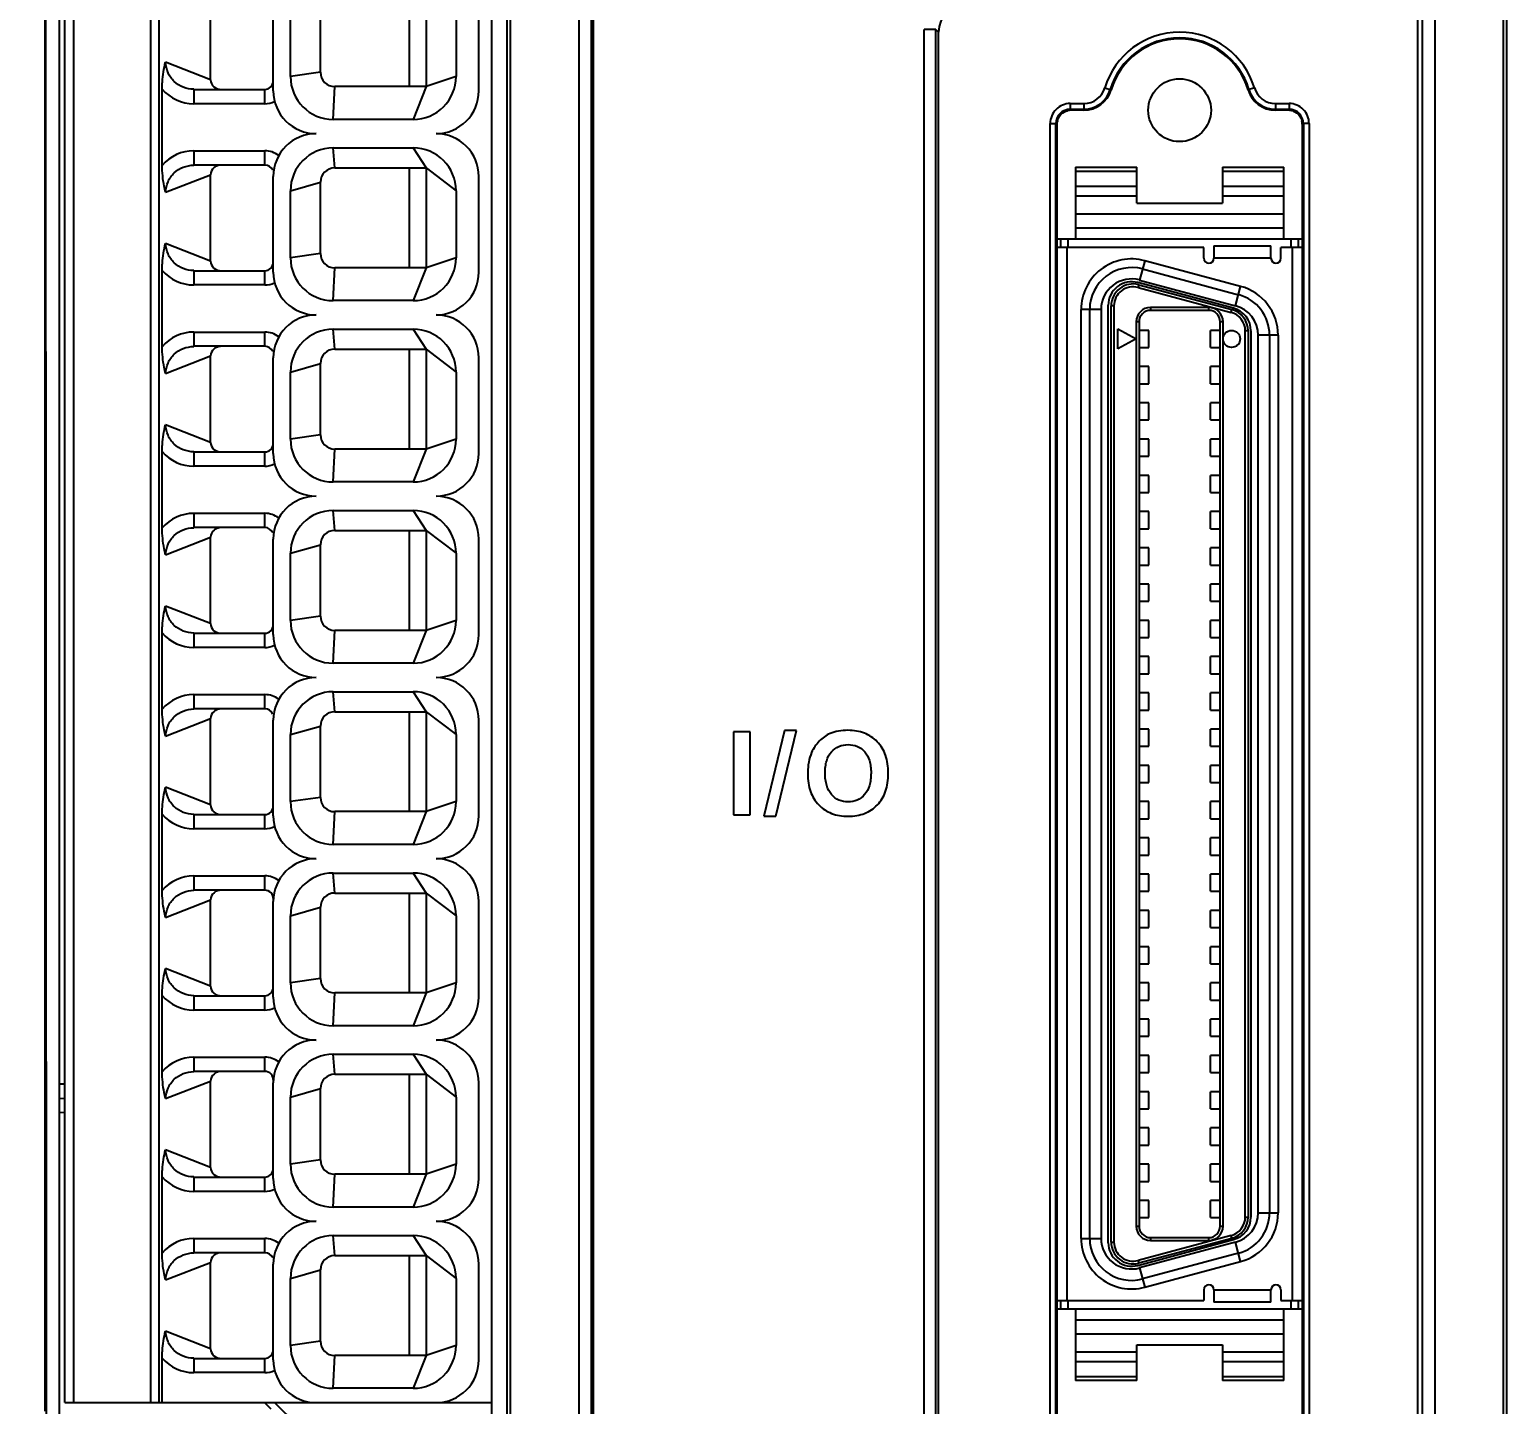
# Model space of a CAD drawing. Header units: millimetres. Extents: x 285 to 860, y 229 to 920.
# Drawn here: x 375.4 to 427.2, y 448.2 to 496.3 of the extents above; entities that cross this region are included whole.
import ezdxf

# ---------------------------------------------------------------- set-up
doc = ezdxf.new("R2010")
doc.units = ezdxf.units.MM
doc.header["$LTSCALE"] = 6
doc.layers.get('0').update_dxf_attribs({"linetype": 'CONTINUOUS'})
doc.layers.get('DEFPOINTS').update_dxf_attribs({"linetype": 'CONTINUOUS'})
doc.styles.add('Arial', font='arial.ttf')
doc.dimstyles.get("Standard").update_dxf_attribs({"dimtxt": 5, "dimasz": 5, "dimexe": 1.5, "dimexo": 1, "dimgap": 0.35, "dimtad": 1, "dimdec": 1, "dimzin": 1, "dimdsep": 46, "dimtxsty": 'Arial', "dimcen": 0, "dimclrd": 2, "dimclre": 2, "dimclrt": 2, "dimadec": 0, "dimazin": 0, "dimtp": 0.1, "dimtm": 0.1, "dimtfac": 0.71, "dimtdec": 1, "dimtmove": 0, "dimatfit": 3, "dimfxl": 1, "dimlwd": -1, "dimlwe": -1, "dimarcsym": 0})

# ---------------------------------------------------------------- blocks, each defined once
blk = doc.blocks.new('*D5')
at = {"color": 2}
for p, q in [((332.682, 583.634), (306.64, 583.634)), ((308.14, 576.634), (308.14, 410.585)), ((386.379, 403.585), (306.64, 403.585))]:
    blk.add_line(p, q, dxfattribs=at)
for points in [[(309.306, 576.634), (306.973, 576.634), (308.14, 583.634)], [(306.973, 410.585), (309.306, 410.585), (308.14, 403.585)]]:
    blk.add_solid(points, dxfattribs=at)
at = {"layer": 'DEFPOINTS', "color": 0}
for p in [(333.682, 583.634), (308.14, 403.585), (387.379, 403.585)]:
    blk.add_point(p, dxfattribs=at)
at = {"color": 2, "insert": (296.951, 501.787), "char_height": 9, "attachment_point": 2, "rotation": 90, "style": 'Arial'}
blk.add_mtext('180.0', dxfattribs=at)

msp = doc.modelspace()

# ---------------------------------------------------------------- linework, layer by layer
for p, q in [((392.176, 425.134), (392.176, 582.134)), ((392.286, 425.134), (392.286, 582.12)), ((427.072, 582.122), (427.072, 425.134)), ((427.182, 582.134), (427.182, 425.134)), ((394.696, 423.834), (394.696, 581.688)), ((395.13, 423.834), (395.13, 581.687)), ((424.235, 581.687), (424.235, 423.834)), ((424.669, 581.689), (424.669, 423.834)), ((395.182, 549.618), (395.182, 423.834)), ((376.482, 539.734), (376.482, 447.434)), ((391.637, 447.434), (391.637, 539.734)), ((375.982, 539.234), (375.982, 447.934)), ((376.682, 448.234), (376.682, 538.934)), ((376.982, 538.934), (376.982, 448.234)), ((379.695, 448.234), (379.695, 538.934)), ((379.976, 538.934), (379.976, 448.234)), ((375.982, 527.079), (376.019, 447.746)), ((388.742, 497.834), (388.742, 494.334)), ((389.332, 497.834), (389.332, 494.334)), ((381.781, 494.571), (381.781, 497.597)), ((383.982, 494.184), (383.982, 497.534)), ((385.632, 494.834), (385.632, 497.334)), ((391.182, 494.184), (391.182, 497.534)), ((424.067, 497.234), (424.067, 428.119)), ((384.582, 494.684), (384.582, 497.034)), ((390.382, 497.034), (390.382, 494.684)), ((407.187, 496.331), (406.787, 496.331)), ((406.787, 442.443), (406.787, 496.331)), ((407.187, 442.443), (407.187, 496.331)), ((407.187, 496.331), (407.282, 496.235)), ((407.282, 443.434), (407.282, 496.235)), ((381.781, 494.571), (380.206, 495.187)), ((385.632, 494.834), (384.582, 494.684)), ((390.382, 494.684), (389.332, 494.334)), ((380.087, 491.573), (380.087, 494.245)), ((381.197, 494.234), (383.682, 494.234)), ((381.197, 494.234), (381.197, 493.734)), ((383.682, 493.734), (383.682, 494.234)), ((386.082, 493.184), (386.132, 494.334)), ((389.332, 494.334), (386.132, 494.334)), ((389.332, 494.334), (388.882, 493.184)), ((413.112, 494.285), (413.336, 494.218)), ((418.353, 494.285), (418.128, 494.218)), ((383.682, 493.734), (381.197, 493.734)), ((411.897, 493.738), (412.378, 493.738)), ((411.897, 493.738), (411.897, 493.538)), ((412.378, 493.738), (412.378, 493.504)), ((419.086, 493.738), (419.568, 493.738)), ((419.086, 493.738), (419.086, 493.504)), ((419.568, 493.738), (419.568, 493.538)), ((388.882, 493.184), (386.082, 493.184)), ((411.897, 493.538), (412.378, 493.538)), ((411.932, 493.504), (411.897, 493.538)), ((412.378, 493.504), (411.932, 493.504)), ((419.086, 493.538), (419.568, 493.538)), ((419.533, 493.504), (419.086, 493.504)), ((419.533, 493.504), (419.568, 493.538)), ((411.198, 493.039), (411.398, 493.039)), ((411.198, 447.469), (411.198, 493.039)), ((411.432, 493.005), (411.398, 493.039)), ((411.398, 447.469), (411.398, 493.039)), ((411.432, 493.005), (411.432, 447.503)), ((420.032, 493.005), (420.067, 493.039)), ((420.032, 447.503), (420.032, 493.005)), ((420.267, 493.039), (420.067, 493.039)), ((420.067, 493.039), (420.067, 447.469)), ((420.267, 493.039), (420.267, 447.469)), ((381.197, 492.084), (383.685, 492.084)), ((381.197, 492.084), (381.197, 491.584)), ((383.685, 491.584), (383.685, 492.084)), ((386.082, 492.184), (388.882, 492.184)), ((386.132, 491.484), (386.082, 492.184)), ((388.882, 492.184), (389.332, 491.484)), ((383.685, 491.584), (381.197, 491.584)), ((380.206, 490.631), (381.781, 491.247)), ((381.781, 488.221), (381.781, 491.247)), ((383.982, 487.834), (383.982, 491.184)), ((386.132, 491.484), (389.332, 491.484)), ((388.742, 491.484), (388.742, 487.984)), ((389.332, 491.484), (390.382, 490.684)), ((389.332, 491.484), (389.332, 487.984)), ((391.182, 487.834), (391.182, 491.184)), ((412.082, 491.504), (414.232, 491.504)), ((412.082, 491.504), (412.082, 488.994)), ((414.232, 491.357), (412.082, 491.357)), ((414.232, 490.254), (414.232, 491.504)), ((417.232, 491.504), (419.382, 491.504)), ((417.232, 491.504), (417.232, 490.254)), ((419.382, 491.357), (417.232, 491.357)), ((419.382, 488.994), (419.382, 491.504)), ((384.582, 490.684), (385.632, 490.984)), ((384.582, 488.334), (384.582, 490.684)), ((385.632, 488.484), (385.632, 490.984)), ((390.382, 490.684), (390.382, 488.334)), ((412.082, 490.85), (414.232, 490.85)), ((417.232, 490.85), (419.382, 490.85)), ((414.232, 490.497), (412.082, 490.497)), ((414.232, 490.254), (417.232, 490.254)), ((419.382, 490.497), (417.232, 490.497)), ((412.082, 489.872), (419.382, 489.872)), ((411.432, 488.994), (420.032, 488.994)), ((411.572, 488.704), (411.572, 488.994)), ((411.822, 488.704), (411.822, 488.994)), ((419.382, 489.374), (412.082, 489.374)), ((419.642, 488.694), (419.642, 488.994)), ((419.892, 488.694), (419.892, 488.994)), ((381.781, 488.221), (380.206, 488.837)), ((385.632, 488.484), (384.582, 488.334)), ((411.432, 488.704), (411.822, 488.704)), ((416.582, 488.694), (411.432, 488.694)), ((411.782, 488.694), (411.782, 451.814)), ((416.582, 488.319), (416.582, 488.694)), ((416.932, 488.752), (418.932, 488.752)), ((416.932, 488.752), (416.932, 488.319)), ((418.932, 488.319), (418.932, 488.752)), ((420.032, 488.694), (419.282, 488.694)), ((419.282, 488.319), (419.282, 488.694)), ((419.682, 451.814), (419.682, 488.694)), ((386.082, 486.834), (386.132, 487.984)), ((389.332, 487.984), (386.132, 487.984)), ((389.332, 487.984), (388.882, 486.834)), ((390.382, 488.334), (389.332, 487.984)), ((414.51, 488.234), (414.329, 487.557)), ((414.433, 487.944), (417.793, 487.043)), ((417.87, 487.333), (414.51, 488.234)), ((418.932, 488.319), (416.932, 488.319)), ((380.087, 485.223), (380.087, 487.895)), ((381.197, 487.884), (383.682, 487.884)), ((381.197, 487.884), (381.197, 487.384)), ((383.682, 487.384), (383.682, 487.884)), ((417.624, 486.566), (414.264, 487.466)), ((414.329, 487.557), (417.689, 486.657)), ((383.682, 487.384), (381.197, 487.384)), ((414.302, 487.393), (414.276, 487.296)), ((414.276, 487.296), (417.536, 486.423)), ((414.302, 487.393), (417.561, 486.519)), ((417.689, 486.657), (417.87, 487.333)), ((388.882, 486.834), (386.082, 486.834)), ((412.982, 486.524), (412.282, 486.524)), ((412.282, 453.984), (412.282, 486.524)), ((412.582, 453.984), (412.582, 486.524)), ((412.982, 486.524), (412.982, 453.984)), ((413.232, 453.834), (413.232, 486.674)), ((413.432, 486.649), (413.332, 486.649)), ((413.332, 453.859), (413.332, 486.649)), ((413.432, 486.649), (413.432, 453.859)), ((416.752, 486.594), (414.712, 486.594)), ((414.712, 486.594), (414.712, 486.494)), ((416.752, 486.494), (414.712, 486.494)), ((416.752, 486.494), (416.752, 486.594)), ((417.536, 486.423), (417.562, 486.519)), ((414.312, 486.094), (414.212, 486.094)), ((414.212, 486.094), (414.212, 454.414)), ((414.312, 486.094), (414.312, 454.414)), ((417.252, 486.094), (417.152, 486.094)), ((417.152, 454.414), (417.152, 486.094)), ((417.252, 454.414), (417.252, 486.094)), ((381.197, 485.734), (383.685, 485.734)), ((381.197, 485.734), (381.197, 485.234)), ((383.685, 485.234), (383.685, 485.734)), ((386.082, 485.834), (388.882, 485.834)), ((386.132, 485.134), (386.082, 485.834)), ((388.882, 485.834), (389.332, 485.134)), ((413.562, 485.844), (414.212, 485.494)), ((413.562, 485.144), (413.562, 485.844)), ((414.212, 485.494), (413.562, 485.144)), ((414.652, 485.794), (414.312, 485.794)), ((414.652, 485.194), (414.652, 485.794)), ((417.152, 485.794), (416.812, 485.794)), ((416.812, 485.194), (416.812, 485.794)), ((418.132, 485.776), (418.032, 485.776)), ((418.032, 454.732), (418.032, 485.776)), ((418.132, 485.776), (418.132, 454.732)), ((418.232, 485.774), (418.232, 454.734)), ((419.182, 485.624), (418.482, 485.624)), ((418.482, 454.884), (418.482, 485.624)), ((418.882, 485.624), (418.882, 454.884)), ((419.182, 485.624), (419.182, 454.884)), ((380.206, 484.281), (381.781, 484.897)), ((383.685, 485.234), (381.197, 485.234)), ((381.781, 481.871), (381.781, 484.897)), ((383.982, 481.484), (383.982, 484.834)), ((386.132, 485.134), (389.332, 485.134)), ((388.742, 485.134), (388.742, 481.634)), ((389.332, 485.134), (390.382, 484.334)), ((389.332, 485.134), (389.332, 481.634)), ((391.182, 481.484), (391.182, 484.834)), ((414.312, 485.194), (414.652, 485.194)), ((416.812, 485.194), (417.152, 485.194)), ((384.582, 484.334), (385.632, 484.634)), ((384.582, 481.984), (384.582, 484.334)), ((385.632, 482.134), (385.632, 484.634)), ((390.382, 484.334), (390.382, 481.984)), ((414.652, 484.524), (414.312, 484.524)), ((414.652, 483.924), (414.652, 484.524)), ((417.152, 484.524), (416.812, 484.524)), ((416.812, 483.924), (416.812, 484.524)), ((414.312, 483.924), (414.652, 483.924)), ((416.812, 483.924), (417.152, 483.924)), ((414.652, 483.254), (414.312, 483.254)), ((414.652, 482.654), (414.652, 483.254)), ((417.152, 483.254), (416.812, 483.254)), ((416.812, 482.654), (416.812, 483.254)), ((381.781, 481.871), (380.206, 482.487)), ((414.312, 482.654), (414.652, 482.654)), ((416.812, 482.654), (417.152, 482.654)), ((385.632, 482.134), (384.582, 481.984)), ((390.382, 481.984), (389.332, 481.634)), ((414.652, 481.984), (414.312, 481.984)), ((414.652, 481.384), (414.652, 481.984)), ((417.152, 481.984), (416.812, 481.984)), ((416.812, 481.384), (416.812, 481.984)), ((380.087, 478.873), (380.087, 481.545)), ((381.197, 481.534), (383.682, 481.534)), ((381.197, 481.534), (381.197, 481.034)), ((383.682, 481.034), (383.682, 481.534)), ((386.082, 480.484), (386.132, 481.634)), ((389.332, 481.634), (386.132, 481.634)), ((389.332, 481.634), (388.882, 480.484)), ((414.312, 481.384), (414.652, 481.384)), ((416.812, 481.384), (417.152, 481.384)), ((383.682, 481.034), (381.197, 481.034)), ((414.652, 480.714), (414.312, 480.714)), ((414.652, 480.114), (414.652, 480.714)), ((417.152, 480.714), (416.812, 480.714)), ((416.812, 480.114), (416.812, 480.714)), ((388.882, 480.484), (386.082, 480.484)), ((414.312, 480.114), (414.652, 480.114)), ((416.812, 480.114), (417.152, 480.114)), ((381.197, 479.384), (383.685, 479.384)), ((381.197, 479.384), (381.197, 478.884)), ((383.685, 478.884), (383.685, 479.384)), ((386.082, 479.484), (388.882, 479.484)), ((386.132, 478.784), (386.082, 479.484)), ((388.882, 479.484), (389.332, 478.784)), ((414.652, 479.444), (414.312, 479.444)), ((414.652, 478.844), (414.652, 479.444)), ((417.152, 479.444), (416.812, 479.444)), ((416.812, 478.844), (416.812, 479.444)), ((383.685, 478.884), (381.197, 478.884)), ((386.132, 478.784), (389.332, 478.784)), ((388.742, 478.784), (388.742, 475.284)), ((389.332, 478.784), (390.382, 477.984)), ((389.332, 478.784), (389.332, 475.284)), ((414.312, 478.844), (414.652, 478.844)), ((416.812, 478.844), (417.152, 478.844)), ((380.206, 477.931), (381.781, 478.547)), ((381.781, 475.521), (381.781, 478.547)), ((383.982, 475.134), (383.982, 478.484)), ((384.582, 477.984), (385.632, 478.284)), ((385.632, 475.784), (385.632, 478.284)), ((391.182, 475.134), (391.182, 478.484)), ((414.652, 478.174), (414.312, 478.174)), ((414.652, 477.574), (414.652, 478.174)), ((417.152, 478.174), (416.812, 478.174)), ((416.812, 477.574), (416.812, 478.174)), ((384.582, 475.634), (384.582, 477.984)), ((390.382, 477.984), (390.382, 475.634)), ((414.312, 477.574), (414.652, 477.574)), ((416.812, 477.574), (417.152, 477.574)), ((414.652, 476.904), (414.312, 476.904)), ((414.652, 476.304), (414.652, 476.904)), ((417.152, 476.904), (416.812, 476.904)), ((416.812, 476.304), (416.812, 476.904)), ((381.781, 475.521), (380.206, 476.137)), ((414.312, 476.304), (414.652, 476.304)), ((416.812, 476.304), (417.152, 476.304)), ((385.632, 475.784), (384.582, 475.634)), ((390.382, 475.634), (389.332, 475.284)), ((414.652, 475.634), (414.312, 475.634)), ((414.652, 475.034), (414.652, 475.634)), ((417.152, 475.634), (416.812, 475.634)), ((416.812, 475.034), (416.812, 475.634)), ((380.087, 472.523), (380.087, 475.195)), ((381.197, 475.184), (383.682, 475.184)), ((381.197, 475.184), (381.197, 474.684)), ((383.682, 474.684), (383.682, 475.184)), ((386.082, 474.134), (386.132, 475.284)), ((389.332, 475.284), (386.132, 475.284)), ((389.332, 475.284), (388.882, 474.134)), ((414.312, 475.034), (414.652, 475.034)), ((416.812, 475.034), (417.152, 475.034)), ((383.682, 474.684), (381.197, 474.684)), ((388.882, 474.134), (386.082, 474.134)), ((414.652, 474.364), (414.312, 474.364)), ((414.652, 473.764), (414.652, 474.364)), ((417.152, 474.364), (416.812, 474.364)), ((416.812, 473.764), (416.812, 474.364)), ((414.312, 473.764), (414.652, 473.764)), ((416.812, 473.764), (417.152, 473.764)), ((381.197, 473.034), (383.685, 473.034)), ((381.197, 473.034), (381.197, 472.534)), ((383.685, 472.534), (383.685, 473.034)), ((386.082, 473.134), (388.882, 473.134)), ((386.132, 472.434), (386.082, 473.134)), ((388.882, 473.134), (389.332, 472.434)), ((414.652, 473.094), (414.312, 473.094)), ((414.652, 472.494), (414.652, 473.094)), ((417.152, 473.094), (416.812, 473.094)), ((416.812, 472.494), (416.812, 473.094)), ((383.685, 472.534), (381.197, 472.534)), ((386.132, 472.434), (389.332, 472.434)), ((388.742, 472.434), (388.742, 468.934)), ((389.332, 472.434), (390.382, 471.634)), ((389.332, 472.434), (389.332, 468.934)), ((414.312, 472.494), (414.652, 472.494)), ((416.812, 472.494), (417.152, 472.494)), ((380.206, 471.581), (381.781, 472.197)), ((381.781, 469.171), (381.781, 472.197)), ((383.982, 468.784), (383.982, 472.134)), ((384.582, 471.634), (385.632, 471.934)), ((385.632, 469.434), (385.632, 471.934)), ((391.182, 468.784), (391.182, 472.134)), ((384.582, 469.284), (384.582, 471.634)), ((390.382, 471.634), (390.382, 469.284)), ((400.691, 471.731), (400.103, 471.731)), ((400.103, 471.731), (400.103, 468.826)), ((400.691, 468.826), (400.691, 471.731)), ((401.893, 471.78), (401.171, 468.777)), ((401.585, 468.777), (402.311, 471.78)), ((402.311, 471.78), (401.893, 471.78)), ((414.652, 471.824), (414.312, 471.824)), ((414.652, 471.224), (414.652, 471.824)), ((417.152, 471.824), (416.812, 471.824)), ((416.812, 471.224), (416.812, 471.824)), ((414.312, 471.224), (414.652, 471.224)), ((416.812, 471.224), (417.152, 471.224)), ((414.652, 470.554), (414.312, 470.554)), ((414.652, 469.954), (414.652, 470.554)), ((417.152, 470.554), (416.812, 470.554)), ((416.812, 469.954), (416.812, 470.554)), ((414.312, 469.954), (414.652, 469.954)), ((416.812, 469.954), (417.152, 469.954)), ((381.781, 469.171), (380.206, 469.787)), ((385.632, 469.434), (384.582, 469.284)), ((380.087, 466.173), (380.087, 468.845)), ((381.197, 468.834), (383.682, 468.834)), ((381.197, 468.834), (381.197, 468.334)), ((383.682, 468.334), (383.682, 468.834)), ((386.082, 467.784), (386.132, 468.934)), ((389.332, 468.934), (386.132, 468.934)), ((389.332, 468.934), (388.882, 467.784)), ((390.382, 469.284), (389.332, 468.934)), ((400.103, 468.826), (400.691, 468.826)), ((401.171, 468.777), (401.585, 468.777)), ((414.652, 469.284), (414.312, 469.284)), ((414.652, 468.684), (414.652, 469.284)), ((417.152, 469.284), (416.812, 469.284)), ((416.812, 468.684), (416.812, 469.284)), ((383.682, 468.334), (381.197, 468.334)), ((414.312, 468.684), (414.652, 468.684)), ((416.812, 468.684), (417.152, 468.684)), ((388.882, 467.784), (386.082, 467.784)), ((414.652, 468.014), (414.312, 468.014)), ((414.652, 467.414), (414.652, 468.014)), ((417.152, 468.014), (416.812, 468.014)), ((416.812, 467.414), (416.812, 468.014)), ((414.312, 467.414), (414.652, 467.414)), ((416.812, 467.414), (417.152, 467.414)), ((386.082, 466.784), (388.882, 466.784)), ((386.132, 466.084), (386.082, 466.784)), ((388.882, 466.784), (389.332, 466.084)), ((414.652, 466.744), (414.312, 466.744)), ((414.652, 466.144), (414.652, 466.744)), ((417.152, 466.744), (416.812, 466.744)), ((416.812, 466.144), (416.812, 466.744)), ((381.197, 466.684), (383.685, 466.684)), ((381.197, 466.684), (381.197, 466.184)), ((383.685, 466.184), (381.197, 466.184)), ((383.685, 466.184), (383.685, 466.684)), ((380.206, 465.231), (381.781, 465.847)), ((381.781, 462.821), (381.781, 465.847)), ((383.982, 462.434), (383.982, 465.784)), ((386.132, 466.084), (389.332, 466.084)), ((388.742, 466.084), (388.742, 462.584)), ((389.332, 466.084), (390.382, 465.284)), ((389.332, 466.084), (389.332, 462.584)), ((391.182, 462.434), (391.182, 465.784)), ((414.312, 466.144), (414.652, 466.144)), ((416.812, 466.144), (417.152, 466.144)), ((384.582, 465.284), (385.632, 465.584)), ((384.582, 462.934), (384.582, 465.284)), ((385.632, 463.084), (385.632, 465.584)), ((390.382, 465.284), (390.382, 462.934)), ((414.652, 465.474), (414.312, 465.474)), ((414.652, 464.874), (414.652, 465.474)), ((417.152, 465.474), (416.812, 465.474)), ((416.812, 464.874), (416.812, 465.474)), ((414.312, 464.874), (414.652, 464.874)), ((416.812, 464.874), (417.152, 464.874)), ((414.652, 464.204), (414.312, 464.204)), ((414.652, 463.604), (414.652, 464.204)), ((417.152, 464.204), (416.812, 464.204)), ((416.812, 463.604), (416.812, 464.204)), ((414.312, 463.604), (414.652, 463.604)), ((416.812, 463.604), (417.152, 463.604)), ((381.781, 462.821), (380.206, 463.437)), ((385.632, 463.084), (384.582, 462.934)), ((386.082, 461.434), (386.132, 462.584)), ((389.332, 462.584), (386.132, 462.584)), ((389.332, 462.584), (388.882, 461.434)), ((390.382, 462.934), (389.332, 462.584)), ((414.652, 462.934), (414.312, 462.934)), ((414.652, 462.334), (414.652, 462.934)), ((417.152, 462.934), (416.812, 462.934)), ((416.812, 462.334), (416.812, 462.934)), ((380.087, 459.823), (380.087, 462.495)), ((381.197, 462.484), (383.682, 462.484)), ((381.197, 462.484), (381.197, 461.984)), ((383.682, 461.984), (383.682, 462.484)), ((414.312, 462.334), (414.652, 462.334)), ((416.812, 462.334), (417.152, 462.334)), ((383.682, 461.984), (381.197, 461.984)), ((414.652, 461.664), (414.312, 461.664)), ((414.652, 461.064), (414.652, 461.664)), ((417.152, 461.664), (416.812, 461.664)), ((416.812, 461.064), (416.812, 461.664)), ((388.882, 461.434), (386.082, 461.434)), ((414.312, 461.064), (414.652, 461.064)), ((416.812, 461.064), (417.152, 461.064)), ((381.197, 460.334), (383.685, 460.334)), ((381.197, 460.334), (381.197, 459.834)), ((383.685, 459.834), (383.685, 460.334)), ((386.082, 460.434), (388.882, 460.434)), ((386.132, 459.734), (386.082, 460.434)), ((388.882, 460.434), (389.332, 459.734)), ((414.652, 460.394), (414.312, 460.394)), ((414.652, 459.794), (414.652, 460.394)), ((417.152, 460.394), (416.812, 460.394)), ((416.812, 459.794), (416.812, 460.394)), ((380.206, 458.881), (381.781, 459.497)), ((383.685, 459.834), (381.197, 459.834)), ((381.781, 456.471), (381.781, 459.497)), ((386.132, 459.734), (389.332, 459.734)), ((388.742, 459.734), (388.742, 456.234)), ((389.332, 459.734), (390.382, 458.934)), ((389.332, 459.734), (389.332, 456.234)), ((414.312, 459.794), (414.652, 459.794)), ((416.812, 459.794), (417.152, 459.794)), ((376.682, 459.387), (376.482, 459.393)), ((383.982, 456.084), (383.982, 459.434)), ((384.582, 458.934), (385.632, 459.234)), ((385.632, 456.734), (385.632, 459.234)), ((391.182, 456.084), (391.182, 459.434)), ((414.652, 459.124), (414.312, 459.124)), ((414.652, 458.524), (414.652, 459.124)), ((417.152, 459.124), (416.812, 459.124)), ((416.812, 458.524), (416.812, 459.124)), ((376.482, 458.893), (376.682, 458.887)), ((384.582, 456.584), (384.582, 458.934)), ((390.382, 458.934), (390.382, 456.584)), ((414.312, 458.524), (414.652, 458.524)), ((416.812, 458.524), (417.152, 458.524)), ((376.482, 458.402), (376.682, 458.397)), ((414.652, 457.854), (414.312, 457.854)), ((414.652, 457.254), (414.652, 457.854)), ((417.152, 457.854), (416.812, 457.854)), ((416.812, 457.254), (416.812, 457.854)), ((381.781, 456.471), (380.206, 457.087)), ((414.312, 457.254), (414.652, 457.254)), ((416.812, 457.254), (417.152, 457.254)), ((385.632, 456.734), (384.582, 456.584)), ((390.382, 456.584), (389.332, 456.234)), ((414.652, 456.584), (414.312, 456.584)), ((414.652, 455.984), (414.652, 456.584)), ((417.152, 456.584), (416.812, 456.584)), ((416.812, 455.984), (416.812, 456.584)), ((380.087, 453.473), (380.087, 456.145)), ((381.197, 456.134), (383.682, 456.134)), ((381.197, 456.134), (381.197, 455.634)), ((383.682, 455.634), (383.682, 456.134)), ((386.082, 455.084), (386.132, 456.234)), ((389.332, 456.234), (386.132, 456.234)), ((389.332, 456.234), (388.882, 455.084)), ((414.312, 455.984), (414.652, 455.984)), ((416.812, 455.984), (417.152, 455.984)), ((383.682, 455.634), (381.197, 455.634)), ((388.882, 455.084), (386.082, 455.084)), ((414.652, 455.314), (414.312, 455.314)), ((414.652, 454.714), (414.652, 455.314)), ((417.152, 455.314), (416.812, 455.314)), ((416.812, 454.714), (416.812, 455.314)), ((418.482, 454.884), (419.182, 454.884)), ((414.212, 454.414), (414.312, 454.414)), ((414.312, 454.714), (414.652, 454.714)), ((416.812, 454.714), (417.152, 454.714)), ((417.152, 454.414), (417.252, 454.414)), ((418.032, 454.732), (418.132, 454.732)), ((381.197, 453.984), (383.685, 453.984)), ((381.197, 453.984), (381.197, 453.484)), ((383.685, 453.484), (383.685, 453.984)), ((386.082, 454.084), (388.882, 454.084)), ((386.132, 453.384), (386.082, 454.084)), ((388.882, 454.084), (389.332, 453.384)), ((412.282, 453.984), (412.982, 453.984)), ((413.332, 453.859), (413.432, 453.859)), ((414.264, 453.042), (417.624, 453.942)), ((417.536, 454.085), (414.276, 453.211)), ((417.561, 453.988), (414.302, 453.115)), ((417.689, 453.851), (414.329, 452.95)), ((414.712, 454.014), (416.752, 454.014)), ((414.712, 454.014), (414.712, 453.914)), ((414.712, 453.914), (416.752, 453.914)), ((416.752, 453.914), (416.752, 454.014)), ((417.562, 453.988), (417.536, 454.085)), ((417.87, 453.174), (417.689, 453.851)), ((383.685, 453.484), (381.197, 453.484)), ((386.132, 453.384), (389.332, 453.384)), ((388.742, 453.384), (388.742, 449.884)), ((389.332, 453.384), (390.382, 452.584)), ((389.332, 453.384), (389.332, 449.884)), ((417.793, 453.464), (414.433, 452.564)), ((380.206, 452.531), (381.781, 453.147)), ((381.781, 450.121), (381.781, 453.147)), ((383.982, 449.734), (383.982, 453.084)), ((384.582, 452.584), (385.632, 452.884)), ((385.632, 450.384), (385.632, 452.884)), ((391.182, 449.734), (391.182, 453.084)), ((414.276, 453.211), (414.302, 453.115)), ((414.329, 452.95), (414.51, 452.274)), ((414.51, 452.274), (417.87, 453.174)), ((384.582, 450.234), (384.582, 452.584)), ((390.382, 452.584), (390.382, 450.234)), ((411.432, 451.814), (416.582, 451.814)), ((411.822, 451.804), (411.432, 451.804)), ((411.572, 451.514), (411.572, 451.804)), ((411.822, 451.514), (411.822, 451.804)), ((416.582, 452.189), (416.582, 451.814)), ((416.932, 452.189), (418.932, 452.189)), ((416.932, 452.189), (416.932, 451.756)), ((418.932, 451.756), (416.932, 451.756)), ((418.932, 451.756), (418.932, 452.189)), ((419.282, 452.189), (419.282, 451.814)), ((419.282, 451.814), (420.032, 451.814)), ((419.642, 451.514), (419.642, 451.814)), ((419.892, 451.514), (419.892, 451.814)), ((411.432, 451.514), (420.032, 451.514)), ((412.082, 451.514), (412.082, 449.004)), ((419.382, 449.004), (419.382, 451.514)), ((381.781, 450.121), (380.206, 450.737)), ((412.082, 451.134), (419.382, 451.134)), ((385.632, 450.384), (384.582, 450.234)), ((390.382, 450.234), (389.332, 449.884)), ((419.382, 450.636), (412.082, 450.636)), ((414.232, 450.254), (417.232, 450.254)), ((414.232, 449.004), (414.232, 450.254)), ((417.232, 450.254), (417.232, 449.004)), ((380.087, 448.234), (380.087, 449.795)), ((381.197, 449.784), (383.682, 449.784)), ((381.197, 449.784), (381.197, 449.284)), ((383.682, 449.284), (383.682, 449.784)), ((386.082, 448.734), (386.132, 449.884)), ((389.332, 449.884), (386.132, 449.884)), ((389.332, 449.884), (388.882, 448.734)), ((412.082, 450.011), (414.232, 450.011)), ((414.232, 449.657), (412.082, 449.657)), ((417.232, 450.011), (419.382, 450.011)), ((419.382, 449.657), (417.232, 449.657)), ((383.682, 449.284), (381.197, 449.284)), ((412.082, 449.15), (414.232, 449.15)), ((417.232, 449.15), (419.382, 449.15)), ((388.882, 448.734), (386.082, 448.734)), ((414.232, 449.004), (412.082, 449.004)), ((419.382, 449.004), (417.232, 449.004)), ((376.682, 448.234), (391.637, 448.234)), ((383.904, 448.004), (383.673, 448.234)), ((384.835, 447.434), (384.029, 448.234))]:
    msp.add_line(p, q)
for centre, radius in [((415.732, 493.504), 1.1), ((417.552, 485.494), 0.3)]:
    msp.add_circle(centre, radius)
for centre, radius, start, end in [((415.732, 493.504), 2.734, 16.6015, 163.3985), ((415.732, 493.504), 2.535, 16.6015, 163.3985), ((415.732, 493.504), 2.5, 16.6015, 163.3985), ((386.082, 494.684), 1.5, 180, 270), ((386.132, 494.834), 0.5, 180, 270), ((388.882, 494.684), 1.5, 270, 0), ((381.199, 495.199), 1.465, 220.6245, 269.9424), ((383.682, 494.534), 0.3, 270, 360), ((385.482, 494.184), 1.5, 180, 270), ((389.682, 494.184), 1.5, 270, 0), ((412.378, 494.504), 0.766, 270, 343.3985), ((412.378, 494.504), 0.965, 270, 343.3985), ((412.378, 494.504), 1, 270, 343.3985), ((419.086, 494.504), 1, 196.6015, 270), ((419.086, 494.504), 0.965, 196.6015, 270), ((419.086, 494.504), 0.766, 196.6015, 270), ((383.682, 494.534), 0.8, 270, 295.6746), ((411.897, 493.039), 0.699, 89.9732, 180.0268), ((419.568, 493.039), 0.699, 359.9732, 90.0268), ((411.896, 493.04), 0.498, 89.8847, 180.1153), ((411.923, 493.015), 0.49, 159.0393, 165.9389), ((419.569, 493.04), 0.498, 359.8847, 90.1153), ((419.544, 493.013), 0.49, 69.0393, 75.9389), ((385.482, 491.184), 1.5, 90, 180), ((389.682, 491.184), 1.5, 0, 90), ((381.199, 490.618), 1.465, 90.0595, 139.374), ((383.685, 491.284), 0.8, 52.3454, 90.0236), ((386.082, 490.684), 1.5, 90, 180), ((388.882, 490.684), 1.5, 360, 90), ((383.685, 491.284), 0.3, 22.7296, 90), ((386.132, 490.984), 0.5, 90, 180), ((386.132, 488.484), 0.5, 180, 270), ((383.682, 488.184), 0.3, 270, 360), ((386.082, 488.334), 1.5, 180, 270), ((388.882, 488.334), 1.5, 270, 0), ((414.052, 486.524), 1.77, 75, 180), ((414.052, 486.524), 1.47, 75, 180), ((416.757, 488.319), 0.175, 180, 0), ((419.107, 488.319), 0.175, 180, 0), ((381.199, 488.849), 1.465, 220.6245, 269.9424), ((383.682, 488.184), 0.8, 270, 295.6746), ((385.482, 487.834), 1.5, 180, 270), ((389.682, 487.834), 1.5, 270, 0), ((414.052, 486.524), 1.07, 75, 180), ((414.052, 486.674), 0.82, 75, 180), ((414.102, 486.649), 0.77, 75, 180), ((414.102, 486.649), 0.67, 75, 180), ((417.412, 485.624), 1.47, 0, 75), ((417.412, 485.624), 1.77, 0, 75), ((414.712, 486.094), 0.5, 90, 180), ((414.712, 486.094), 0.4, 90, 180), ((416.752, 486.094), 0.5, 0, 90), ((416.752, 486.094), 0.4, 0, 90), ((417.362, 485.776), 0.67, 0, 75), ((417.362, 485.776), 0.77, 0, 75), ((417.412, 485.774), 0.82, 0, 75), ((417.412, 485.624), 1.07, 0, 75), ((385.482, 484.834), 1.5, 90, 180), ((389.682, 484.834), 1.5, 0, 90), ((381.199, 484.268), 1.465, 90.0595, 139.374), ((383.685, 484.934), 0.8, 52.3454, 90.0236), ((386.082, 484.334), 1.5, 90, 180), ((388.882, 484.334), 1.5, 360, 90), ((383.685, 484.934), 0.3, 22.7296, 90), ((386.132, 484.634), 0.5, 90, 180), ((383.682, 481.834), 0.3, 270, 360), ((386.082, 481.984), 1.5, 180, 270), ((386.132, 482.134), 0.5, 180, 270), ((388.882, 481.984), 1.5, 270, 0), ((381.199, 482.499), 1.465, 220.6245, 269.9424), ((385.482, 481.484), 1.5, 180, 270), ((389.682, 481.484), 1.5, 270, 0), ((383.682, 481.834), 0.8, 270, 295.6746), ((385.482, 478.484), 1.5, 90, 180), ((389.682, 478.484), 1.5, 0, 90), ((381.199, 477.918), 1.465, 90.0595, 139.374), ((383.685, 478.584), 0.8, 52.3454, 90.0236), ((386.082, 477.984), 1.5, 90, 180), ((388.882, 477.984), 1.5, 360, 90), ((383.685, 478.584), 0.3, 22.7296, 90), ((386.132, 478.284), 0.5, 90, 180), ((386.082, 475.634), 1.5, 180, 270), ((386.132, 475.784), 0.5, 180, 270), ((388.882, 475.634), 1.5, 270, 0), ((381.199, 476.149), 1.465, 220.6245, 269.9424), ((383.682, 475.484), 0.3, 270, 360), ((385.482, 475.134), 1.5, 180, 270), ((389.682, 475.134), 1.5, 270, 0), ((383.682, 475.484), 0.8, 270, 295.6746), ((385.482, 472.134), 1.5, 90, 180), ((389.682, 472.134), 1.5, 0, 90), ((381.199, 471.568), 1.465, 90.0595, 139.374), ((383.685, 472.234), 0.8, 52.3454, 90.0236), ((386.082, 471.634), 1.5, 90, 180), ((388.882, 471.634), 1.5, 360, 90), ((383.685, 472.234), 0.3, 22.7296, 90), ((386.132, 471.934), 0.5, 90, 180), ((386.132, 469.434), 0.5, 180, 270), ((381.199, 469.799), 1.465, 220.6245, 269.9424), ((383.682, 469.134), 0.3, 270, 360), ((385.482, 468.784), 1.5, 180, 270), ((386.082, 469.284), 1.5, 180, 270), ((388.882, 469.284), 1.5, 270, 0), ((389.682, 468.784), 1.5, 270, 0), ((383.682, 469.134), 0.8, 270, 295.6746), ((385.482, 465.784), 1.5, 90, 180), ((389.682, 465.784), 1.5, 0, 90), ((386.082, 465.284), 1.5, 90, 180), ((388.882, 465.284), 1.5, 360, 90), ((381.199, 465.218), 1.465, 90.0595, 139.374), ((383.685, 465.884), 0.8, 52.3454, 90.0236), ((383.685, 465.884), 0.3, 356.8153, 90), ((386.132, 465.584), 0.5, 90, 180), ((386.132, 463.084), 0.5, 180, 270), ((383.682, 462.784), 0.3, 270, 0), ((386.082, 462.934), 1.5, 180, 270), ((388.882, 462.934), 1.5, 270, 0), ((381.199, 463.449), 1.465, 220.6245, 269.9424), ((383.682, 462.784), 0.8, 270, 295.6746), ((385.482, 462.434), 1.5, 180, 270), ((389.682, 462.434), 1.5, 270, 0), ((385.482, 459.434), 1.5, 90, 180), ((389.682, 459.434), 1.5, 0, 90), ((381.199, 458.868), 1.465, 90.0595, 139.374), ((383.685, 459.534), 0.8, 52.3454, 90.0236), ((386.082, 458.934), 1.5, 90, 180), ((388.882, 458.934), 1.5, 360, 90), ((383.685, 459.534), 0.3, 356.8153, 90), ((386.132, 459.234), 0.5, 90, 180), ((383.682, 456.434), 0.3, 270, 0), ((386.082, 456.584), 1.5, 180, 270), ((386.132, 456.734), 0.5, 180, 270), ((388.882, 456.584), 1.5, 270, 0), ((381.199, 457.099), 1.465, 220.6245, 269.9424), ((385.482, 456.084), 1.5, 180, 270), ((389.682, 456.084), 1.5, 270, 0), ((383.682, 456.434), 0.8, 270, 295.6746), ((417.412, 454.884), 1.07, 285, 0), ((417.412, 454.884), 1.47, 285, 0), ((417.412, 454.884), 1.77, 285, 0), ((385.482, 453.084), 1.5, 90, 180), ((389.682, 453.084), 1.5, 0, 90), ((414.712, 454.414), 0.5, 180, 270), ((414.712, 454.414), 0.4, 180, 270), ((416.752, 454.414), 0.5, 270, 360), ((416.752, 454.414), 0.4, 270, 360), ((417.362, 454.732), 0.67, 285, 0), ((417.362, 454.732), 0.77, 285, 0), ((417.412, 454.734), 0.82, 285, 0), ((381.199, 452.518), 1.465, 90.0595, 139.374), ((383.685, 453.184), 0.8, 52.3454, 90.0236), ((386.082, 452.584), 1.5, 90, 180), ((388.882, 452.584), 1.5, 360, 90), ((414.052, 453.984), 1.77, 180, 285), ((414.052, 453.984), 1.47, 180, 285), ((414.052, 453.984), 1.07, 180, 285), ((414.052, 453.834), 0.82, 180, 285), ((414.102, 453.859), 0.77, 180, 285), ((414.102, 453.859), 0.67, 180, 285), ((383.685, 453.184), 0.3, 22.7296, 90), ((386.132, 452.884), 0.5, 90, 180), ((416.757, 452.189), 0.175, 0, 180), ((419.107, 452.189), 0.175, 0, 180), ((386.082, 450.234), 1.5, 180, 270), ((386.132, 450.384), 0.5, 180, 270), ((388.882, 450.234), 1.5, 270, 0), ((381.199, 450.749), 1.465, 220.6246, 269.9424), ((383.682, 450.084), 0.3, 270, 0), ((385.482, 449.734), 1.5, 180, 270), ((389.682, 449.734), 1.5, 270, 0), ((383.682, 450.084), 0.8, 270, 295.6746)]:
    msp.add_arc(centre, radius, start, end)
for centre, major_axis, ratio, start_param, end_param in [((408.284, 496.232), (0.709, -0.709), 0.997265, 2.357564, 3.925621), ((411.908, 493.028), (0.181, 0.472), 0.932141, -4.582174, -4.321744), ((411.908, 493.028), (0.472, 0.181), 0.932141, 1.180152, 1.440581), ((419.556, 493.028), (0.472, -0.181), 0.932141, 1.701011, 1.961441), ((419.556, 493.028), (-0.181, 0.472), 0.932141, -1.961441, -1.701011)]:
    msp.add_ellipse(centre, major_axis=major_axis, ratio=ratio, start_param=start_param, end_param=end_param)
for points, knots in [([(380.087, 494.245), (380.087, 494.33), (380.099, 494.647), (380.152, 494.961), (380.206, 495.187)], [0, 0, 0, 0, 0.266691, 1, 1, 1, 1]), ([(381.197, 494.238), (381.072, 494.239), (380.82, 494.288), (380.492, 494.491), (380.272, 494.809), (380.214, 495.061), (380.21, 495.187)], [0, 0, 0, 0, 0.249803, 0.499256, 0.74914, 1, 1, 1, 1]), ([(381.781, 494.571), (381.782, 494.479), (381.878, 494.295), (382.065, 494.235), (382.153, 494.234)], [0, 0, 0, 0, 0.510065, 1, 1, 1, 1]), ([(411.466, 493.19), (411.494, 493.263), (411.585, 493.395), (411.727, 493.469), (411.802, 493.488)], [0, 0, 0, 0, 0.501585, 1, 1, 1, 1]), ([(419.719, 493.47), (419.791, 493.442), (419.924, 493.351), (419.998, 493.209), (420.016, 493.134)], [0, 0, 0, 0, 0.501585, 1, 1, 1, 1]), ([(380.206, 490.631), (380.189, 490.702), (380.121, 491.012), (380.087, 491.329), (380.087, 491.573)], [0, 0, 0, 0, 0.231761, 1, 1, 1, 1]), ([(380.21, 490.631), (380.214, 490.757), (380.272, 491.008), (380.492, 491.327), (380.82, 491.529), (381.072, 491.578), (381.197, 491.58)], [0, 0, 0, 0, 0.250852, 0.500728, 0.750173, 1, 1, 1, 1]), ([(382.153, 491.584), (382.109, 491.583), (382.019, 491.566), (381.857, 491.48), (381.782, 491.339), (381.781, 491.247)], [0, 0, 0, 0, 0.244328, 0.493248, 1, 1, 1, 1]), ([(380.087, 487.895), (380.087, 487.98), (380.099, 488.297), (380.152, 488.611), (380.206, 488.837)], [0, 0, 0, 0, 0.266691, 1, 1, 1, 1]), ([(381.197, 487.888), (381.072, 487.889), (380.82, 487.938), (380.492, 488.141), (380.272, 488.459), (380.214, 488.711), (380.21, 488.837)], [0, 0, 0, 0, 0.249803, 0.499256, 0.74914, 1, 1, 1, 1]), ([(381.781, 488.221), (381.782, 488.129), (381.878, 487.945), (382.065, 487.885), (382.153, 487.884)], [0, 0, 0, 0, 0.510065, 1, 1, 1, 1]), ([(380.206, 484.281), (380.189, 484.352), (380.121, 484.662), (380.087, 484.979), (380.087, 485.223)], [0, 0, 0, 0, 0.231761, 1, 1, 1, 1]), ([(380.21, 484.281), (380.214, 484.407), (380.272, 484.658), (380.492, 484.977), (380.82, 485.179), (381.072, 485.228), (381.197, 485.23)], [0, 0, 0, 0, 0.250852, 0.500728, 0.750173, 1, 1, 1, 1]), ([(382.153, 485.234), (382.109, 485.233), (382.019, 485.216), (381.857, 485.13), (381.782, 484.989), (381.781, 484.897)], [0, 0, 0, 0, 0.244328, 0.493248, 1, 1, 1, 1]), ([(380.087, 481.545), (380.087, 481.63), (380.099, 481.947), (380.152, 482.261), (380.206, 482.487)], [0, 0, 0, 0, 0.266691, 1, 1, 1, 1]), ([(381.197, 481.538), (381.072, 481.539), (380.82, 481.588), (380.492, 481.791), (380.272, 482.109), (380.214, 482.361), (380.21, 482.487)], [0, 0, 0, 0, 0.249803, 0.499256, 0.74914, 1, 1, 1, 1]), ([(381.781, 481.871), (381.782, 481.779), (381.878, 481.595), (382.065, 481.535), (382.153, 481.534)], [0, 0, 0, 0, 0.510065, 1, 1, 1, 1]), ([(380.206, 477.931), (380.189, 478.002), (380.121, 478.312), (380.087, 478.629), (380.087, 478.873)], [0, 0, 0, 0, 0.231761, 1, 1, 1, 1]), ([(380.21, 477.931), (380.214, 478.057), (380.272, 478.308), (380.492, 478.627), (380.82, 478.829), (381.072, 478.878), (381.197, 478.88)], [0, 0, 0, 0, 0.250852, 0.500728, 0.750173, 1, 1, 1, 1]), ([(382.153, 478.884), (382.109, 478.883), (382.019, 478.866), (381.857, 478.78), (381.782, 478.639), (381.781, 478.547)], [0, 0, 0, 0, 0.244328, 0.493248, 1, 1, 1, 1]), ([(380.087, 475.195), (380.087, 475.28), (380.099, 475.597), (380.152, 475.911), (380.206, 476.137)], [0, 0, 0, 0, 0.266691, 1, 1, 1, 1]), ([(381.197, 475.188), (381.072, 475.189), (380.82, 475.238), (380.492, 475.441), (380.272, 475.759), (380.214, 476.011), (380.21, 476.137)], [0, 0, 0, 0, 0.249803, 0.499256, 0.74914, 1, 1, 1, 1]), ([(381.781, 475.521), (381.782, 475.429), (381.878, 475.245), (382.065, 475.185), (382.153, 475.184)], [0, 0, 0, 0, 0.510065, 1, 1, 1, 1]), ([(380.206, 471.581), (380.189, 471.652), (380.121, 471.962), (380.087, 472.279), (380.087, 472.523)], [0, 0, 0, 0, 0.231761, 1, 1, 1, 1]), ([(380.21, 471.581), (380.214, 471.707), (380.272, 471.958), (380.492, 472.277), (380.82, 472.479), (381.072, 472.528), (381.197, 472.53)], [0, 0, 0, 0, 0.250852, 0.500728, 0.750173, 1, 1, 1, 1]), ([(382.153, 472.534), (382.109, 472.533), (382.019, 472.516), (381.857, 472.43), (381.782, 472.289), (381.781, 472.197)], [0, 0, 0, 0, 0.244328, 0.493248, 1, 1, 1, 1]), ([(405.526, 470.298), (405.525, 470.403), (405.51, 470.609), (405.421, 470.993), (405.176, 471.41), (404.777, 471.672), (404.411, 471.769), (404.102, 471.792), (403.786, 471.767), (403.506, 471.689), (403.281, 471.564), (403.104, 471.409), (402.951, 471.223), (402.814, 470.978), (402.742, 470.721), (402.711, 470.469), (402.706, 470.332), (402.706, 470.261)], [0, 0, 0, 0, 0.067268, 0.132947, 0.252853, 0.368972, 0.429808, 0.495623, 0.567707, 0.633249, 0.681347, 0.732135, 0.784305, 0.836115, 0.912002, 0.954225, 1, 1, 1, 1]), ([(403.311, 470.281), (403.311, 470.359), (403.319, 470.507), (403.372, 470.768), (403.504, 471.041), (403.787, 471.244), (404.119, 471.299), (404.45, 471.246), (404.731, 471.043), (404.865, 470.774), (404.914, 470.514), (404.922, 470.365), (404.921, 470.286), (404.921, 470.284)], [0, 0, 0, 0, 0.081452, 0.153372, 0.275436, 0.385349, 0.500734, 0.615972, 0.724848, 0.845972, 0.917359, 0.99844, 1, 1, 1, 1]), ([(402.706, 470.261), (402.707, 470.151), (402.72, 469.94), (402.811, 469.556), (403.055, 469.143), (403.452, 468.884), (403.819, 468.788), (404.119, 468.766), (404.418, 468.788), (404.783, 468.885), (405.178, 469.147), (405.422, 469.561), (405.512, 469.95), (405.526, 470.171), (405.526, 470.29), (405.526, 470.298)], [0, 0, 0, 0, 0.070856, 0.135441, 0.253881, 0.369626, 0.430719, 0.497018, 0.562554, 0.623144, 0.738694, 0.857862, 0.923087, 0.994885, 1, 1, 1, 1]), ([(404.921, 470.284), (404.921, 470.206), (404.913, 470.059), (404.863, 469.795), (404.726, 469.522), (404.446, 469.315), (404.119, 469.257), (403.791, 469.316), (403.511, 469.523), (403.375, 469.796), (403.32, 470.056), (403.311, 470.203), (403.311, 470.281)], [0, 0, 0, 0, 0.080575, 0.153116, 0.277109, 0.387583, 0.500388, 0.613303, 0.724551, 0.847921, 0.919572, 1, 1, 1, 1]), ([(380.087, 468.845), (380.087, 468.93), (380.099, 469.247), (380.152, 469.561), (380.206, 469.787)], [0, 0, 0, 0, 0.266691, 1, 1, 1, 1]), ([(381.197, 468.838), (381.072, 468.839), (380.82, 468.888), (380.492, 469.091), (380.272, 469.409), (380.214, 469.661), (380.21, 469.787)], [0, 0, 0, 0, 0.249803, 0.499256, 0.74914, 1, 1, 1, 1]), ([(381.781, 469.171), (381.782, 469.079), (381.878, 468.895), (382.065, 468.835), (382.153, 468.834)], [0, 0, 0, 0, 0.510065, 1, 1, 1, 1]), ([(382.153, 466.184), (382.109, 466.183), (382.019, 466.166), (381.857, 466.08), (381.782, 465.939), (381.781, 465.847)], [0, 0, 0, 0, 0.244328, 0.493248, 1, 1, 1, 1]), ([(380.206, 465.231), (380.189, 465.302), (380.121, 465.612), (380.087, 465.929), (380.087, 466.173)], [0, 0, 0, 0, 0.231761, 1, 1, 1, 1]), ([(380.21, 465.231), (380.214, 465.357), (380.272, 465.608), (380.492, 465.927), (380.82, 466.129), (381.072, 466.178), (381.197, 466.18)], [0, 0, 0, 0, 0.250852, 0.500728, 0.750173, 1, 1, 1, 1]), ([(380.087, 462.495), (380.087, 462.58), (380.099, 462.897), (380.152, 463.211), (380.206, 463.437)], [0, 0, 0, 0, 0.266691, 1, 1, 1, 1]), ([(381.197, 462.488), (381.072, 462.489), (380.82, 462.538), (380.492, 462.741), (380.272, 463.059), (380.214, 463.311), (380.21, 463.437)], [0, 0, 0, 0, 0.249803, 0.499256, 0.74914, 1, 1, 1, 1]), ([(381.781, 462.821), (381.782, 462.729), (381.878, 462.545), (382.065, 462.485), (382.153, 462.484)], [0, 0, 0, 0, 0.510065, 1, 1, 1, 1]), ([(380.206, 458.881), (380.189, 458.952), (380.121, 459.262), (380.087, 459.579), (380.087, 459.823)], [0, 0, 0, 0, 0.231761, 1, 1, 1, 1]), ([(380.21, 458.881), (380.214, 459.007), (380.272, 459.258), (380.492, 459.577), (380.82, 459.779), (381.072, 459.828), (381.197, 459.83)], [0, 0, 0, 0, 0.250852, 0.500728, 0.750173, 1, 1, 1, 1]), ([(382.153, 459.834), (382.109, 459.833), (382.019, 459.816), (381.857, 459.73), (381.782, 459.589), (381.781, 459.497)], [0, 0, 0, 0, 0.244328, 0.493248, 1, 1, 1, 1]), ([(380.087, 456.145), (380.087, 456.23), (380.099, 456.547), (380.152, 456.861), (380.206, 457.087)], [0, 0, 0, 0, 0.266691, 1, 1, 1, 1]), ([(381.197, 456.138), (381.072, 456.139), (380.82, 456.188), (380.492, 456.391), (380.272, 456.709), (380.214, 456.961), (380.21, 457.087)], [0, 0, 0, 0, 0.249803, 0.499256, 0.74914, 1, 1, 1, 1]), ([(381.781, 456.471), (381.782, 456.379), (381.878, 456.195), (382.065, 456.135), (382.153, 456.134)], [0, 0, 0, 0, 0.510065, 1, 1, 1, 1]), ([(380.206, 452.531), (380.189, 452.602), (380.121, 452.912), (380.087, 453.229), (380.087, 453.473)], [0, 0, 0, 0, 0.231761, 1, 1, 1, 1]), ([(380.21, 452.531), (380.214, 452.657), (380.272, 452.908), (380.492, 453.227), (380.82, 453.429), (381.072, 453.478), (381.197, 453.48)], [0, 0, 0, 0, 0.250852, 0.500728, 0.750173, 1, 1, 1, 1]), ([(382.153, 453.484), (382.109, 453.483), (382.019, 453.466), (381.857, 453.38), (381.782, 453.239), (381.781, 453.147)], [0, 0, 0, 0, 0.244328, 0.493248, 1, 1, 1, 1]), ([(380.087, 449.795), (380.087, 449.88), (380.099, 450.197), (380.152, 450.511), (380.206, 450.737)], [0, 0, 0, 0, 0.266691, 1, 1, 1, 1]), ([(381.197, 449.788), (381.072, 449.789), (380.82, 449.838), (380.492, 450.041), (380.272, 450.359), (380.214, 450.611), (380.21, 450.737)], [0, 0, 0, 0, 0.249803, 0.499256, 0.74914, 1, 1, 1, 1]), ([(381.781, 450.121), (381.782, 450.029), (381.878, 449.845), (382.065, 449.785), (382.153, 449.784)], [0, 0, 0, 0, 0.510065, 1, 1, 1, 1])]:
    msp.add_open_spline(points, degree=3, knots=knots)

# ---------------------------------------------------------------- dimensions: what is measured, and where the dimension line sits
dim = msp.add_linear_dim(base=(308.14, 403.585), p1=(333.682, 583.634), p2=(387.379, 403.585), angle=270, dimstyle='STANDARD', override={"dimtxt": 9, "dimasz": 7, "dimgap": 2})
dim.commit()
dim.dimension.update_dxf_attribs({"geometry": '*D5', "text_midpoint": (308.14, 501.787), "dimtype": 160})

doc.saveas('drawing.dxf')
